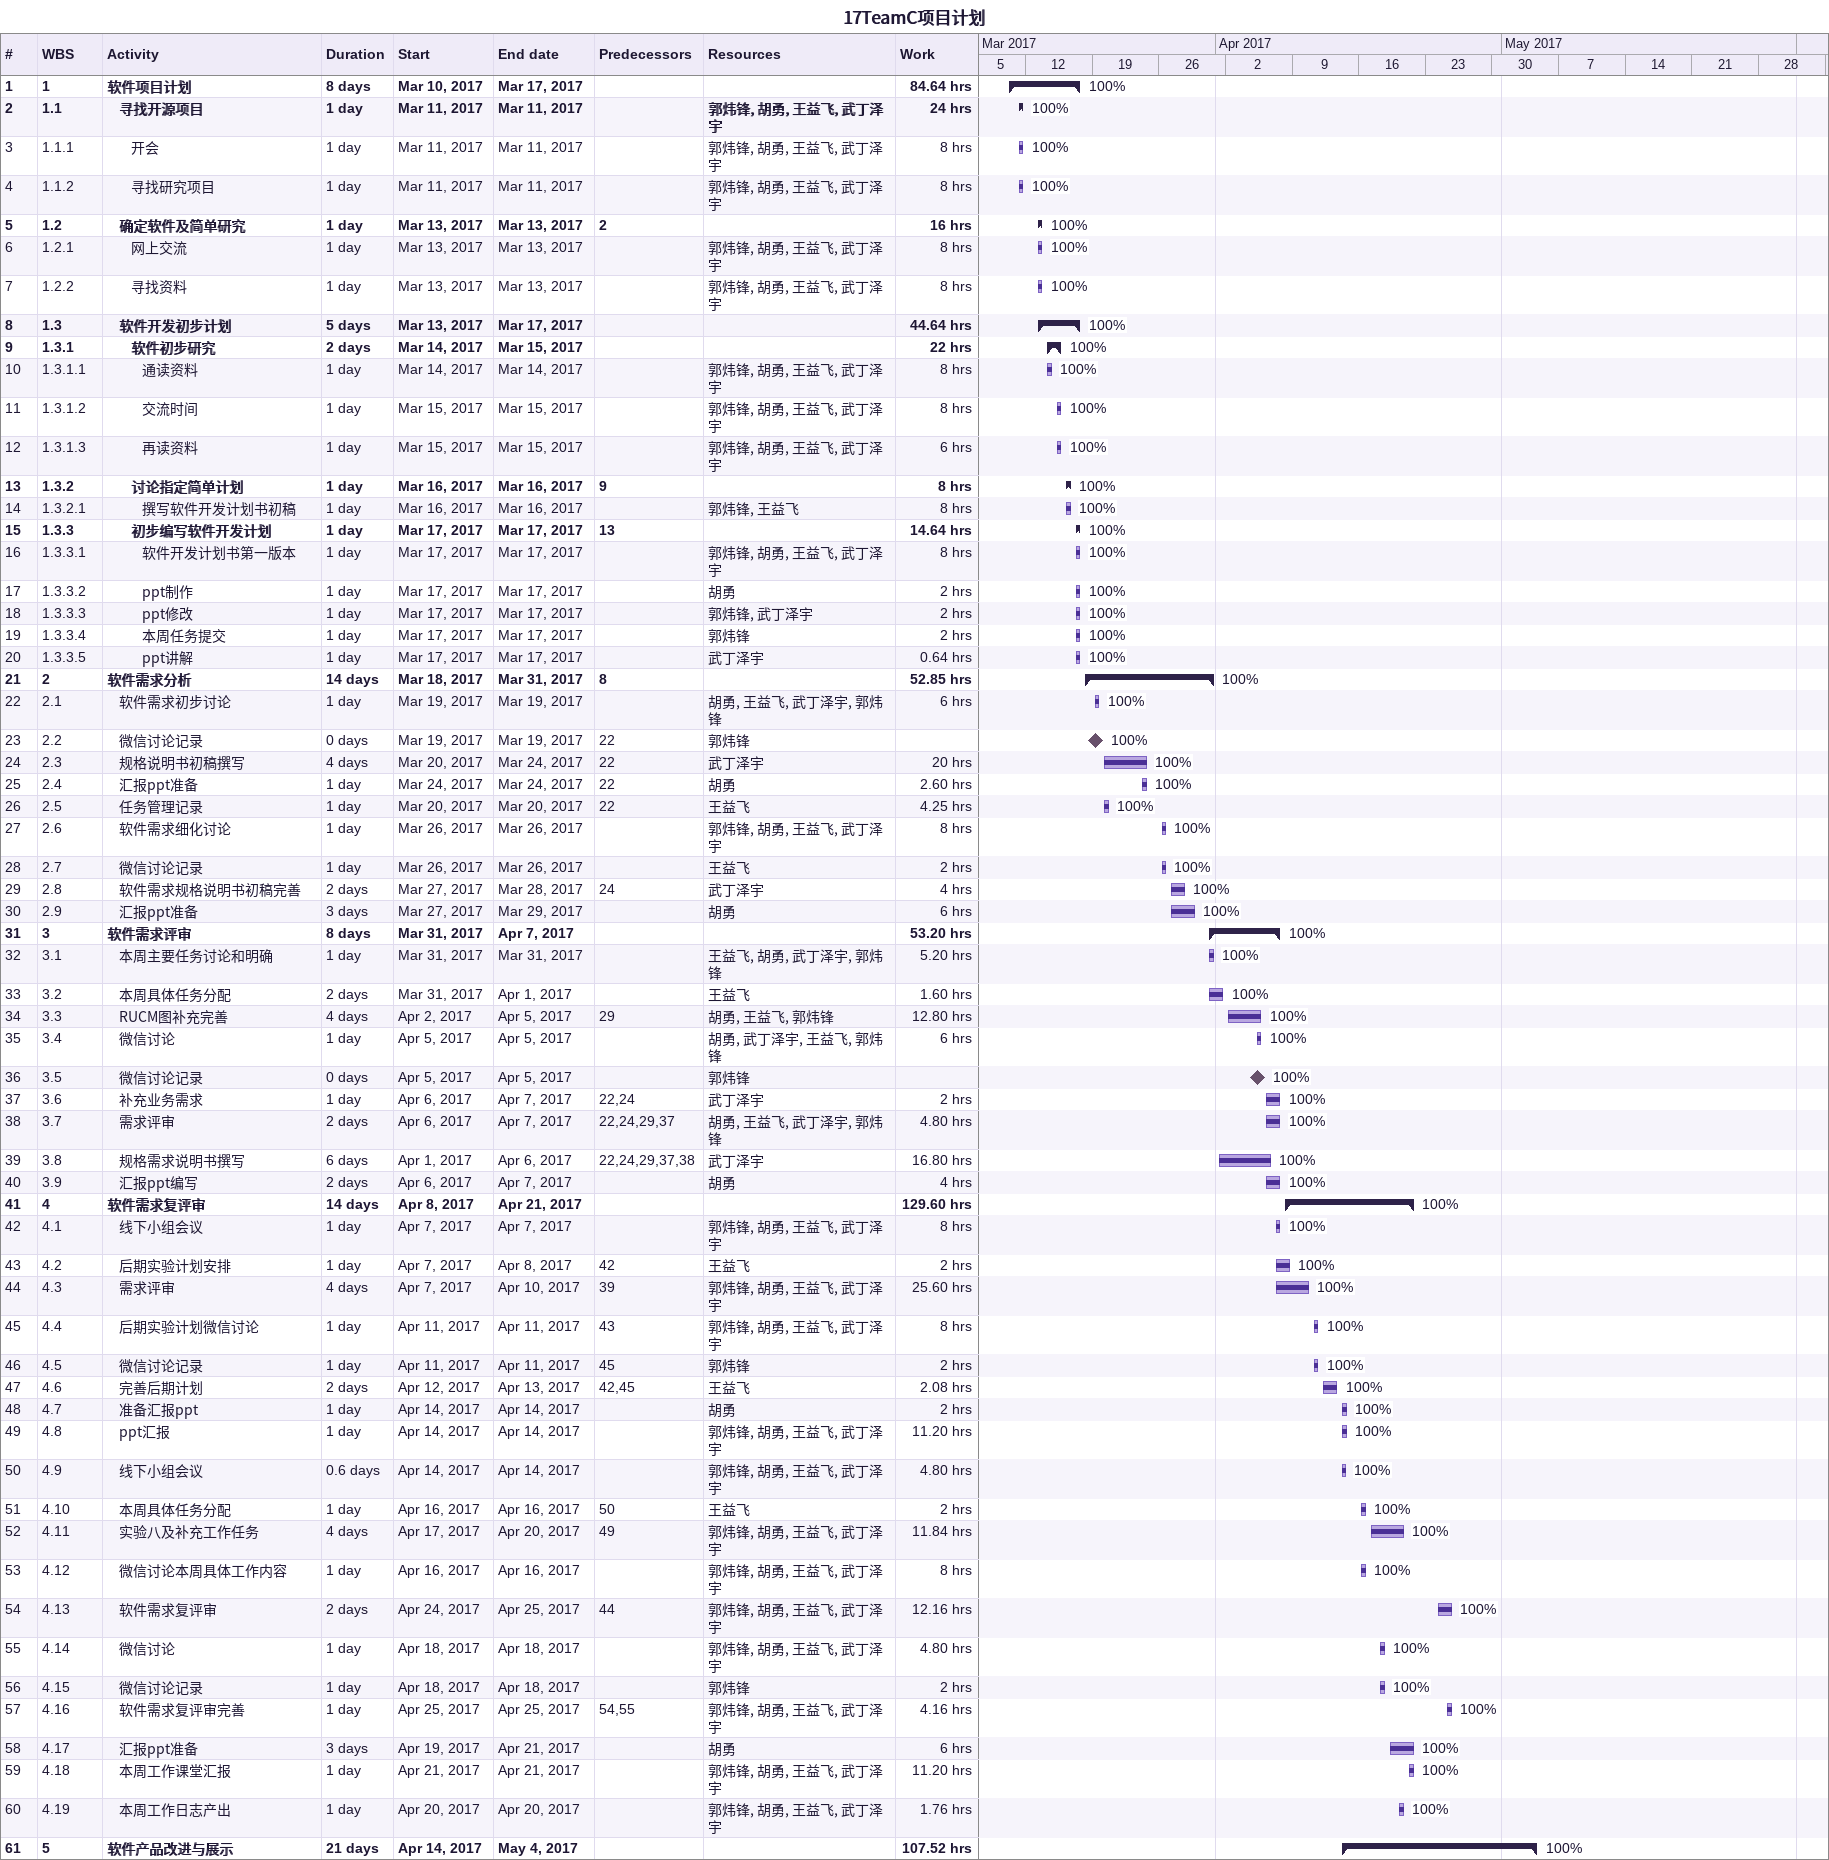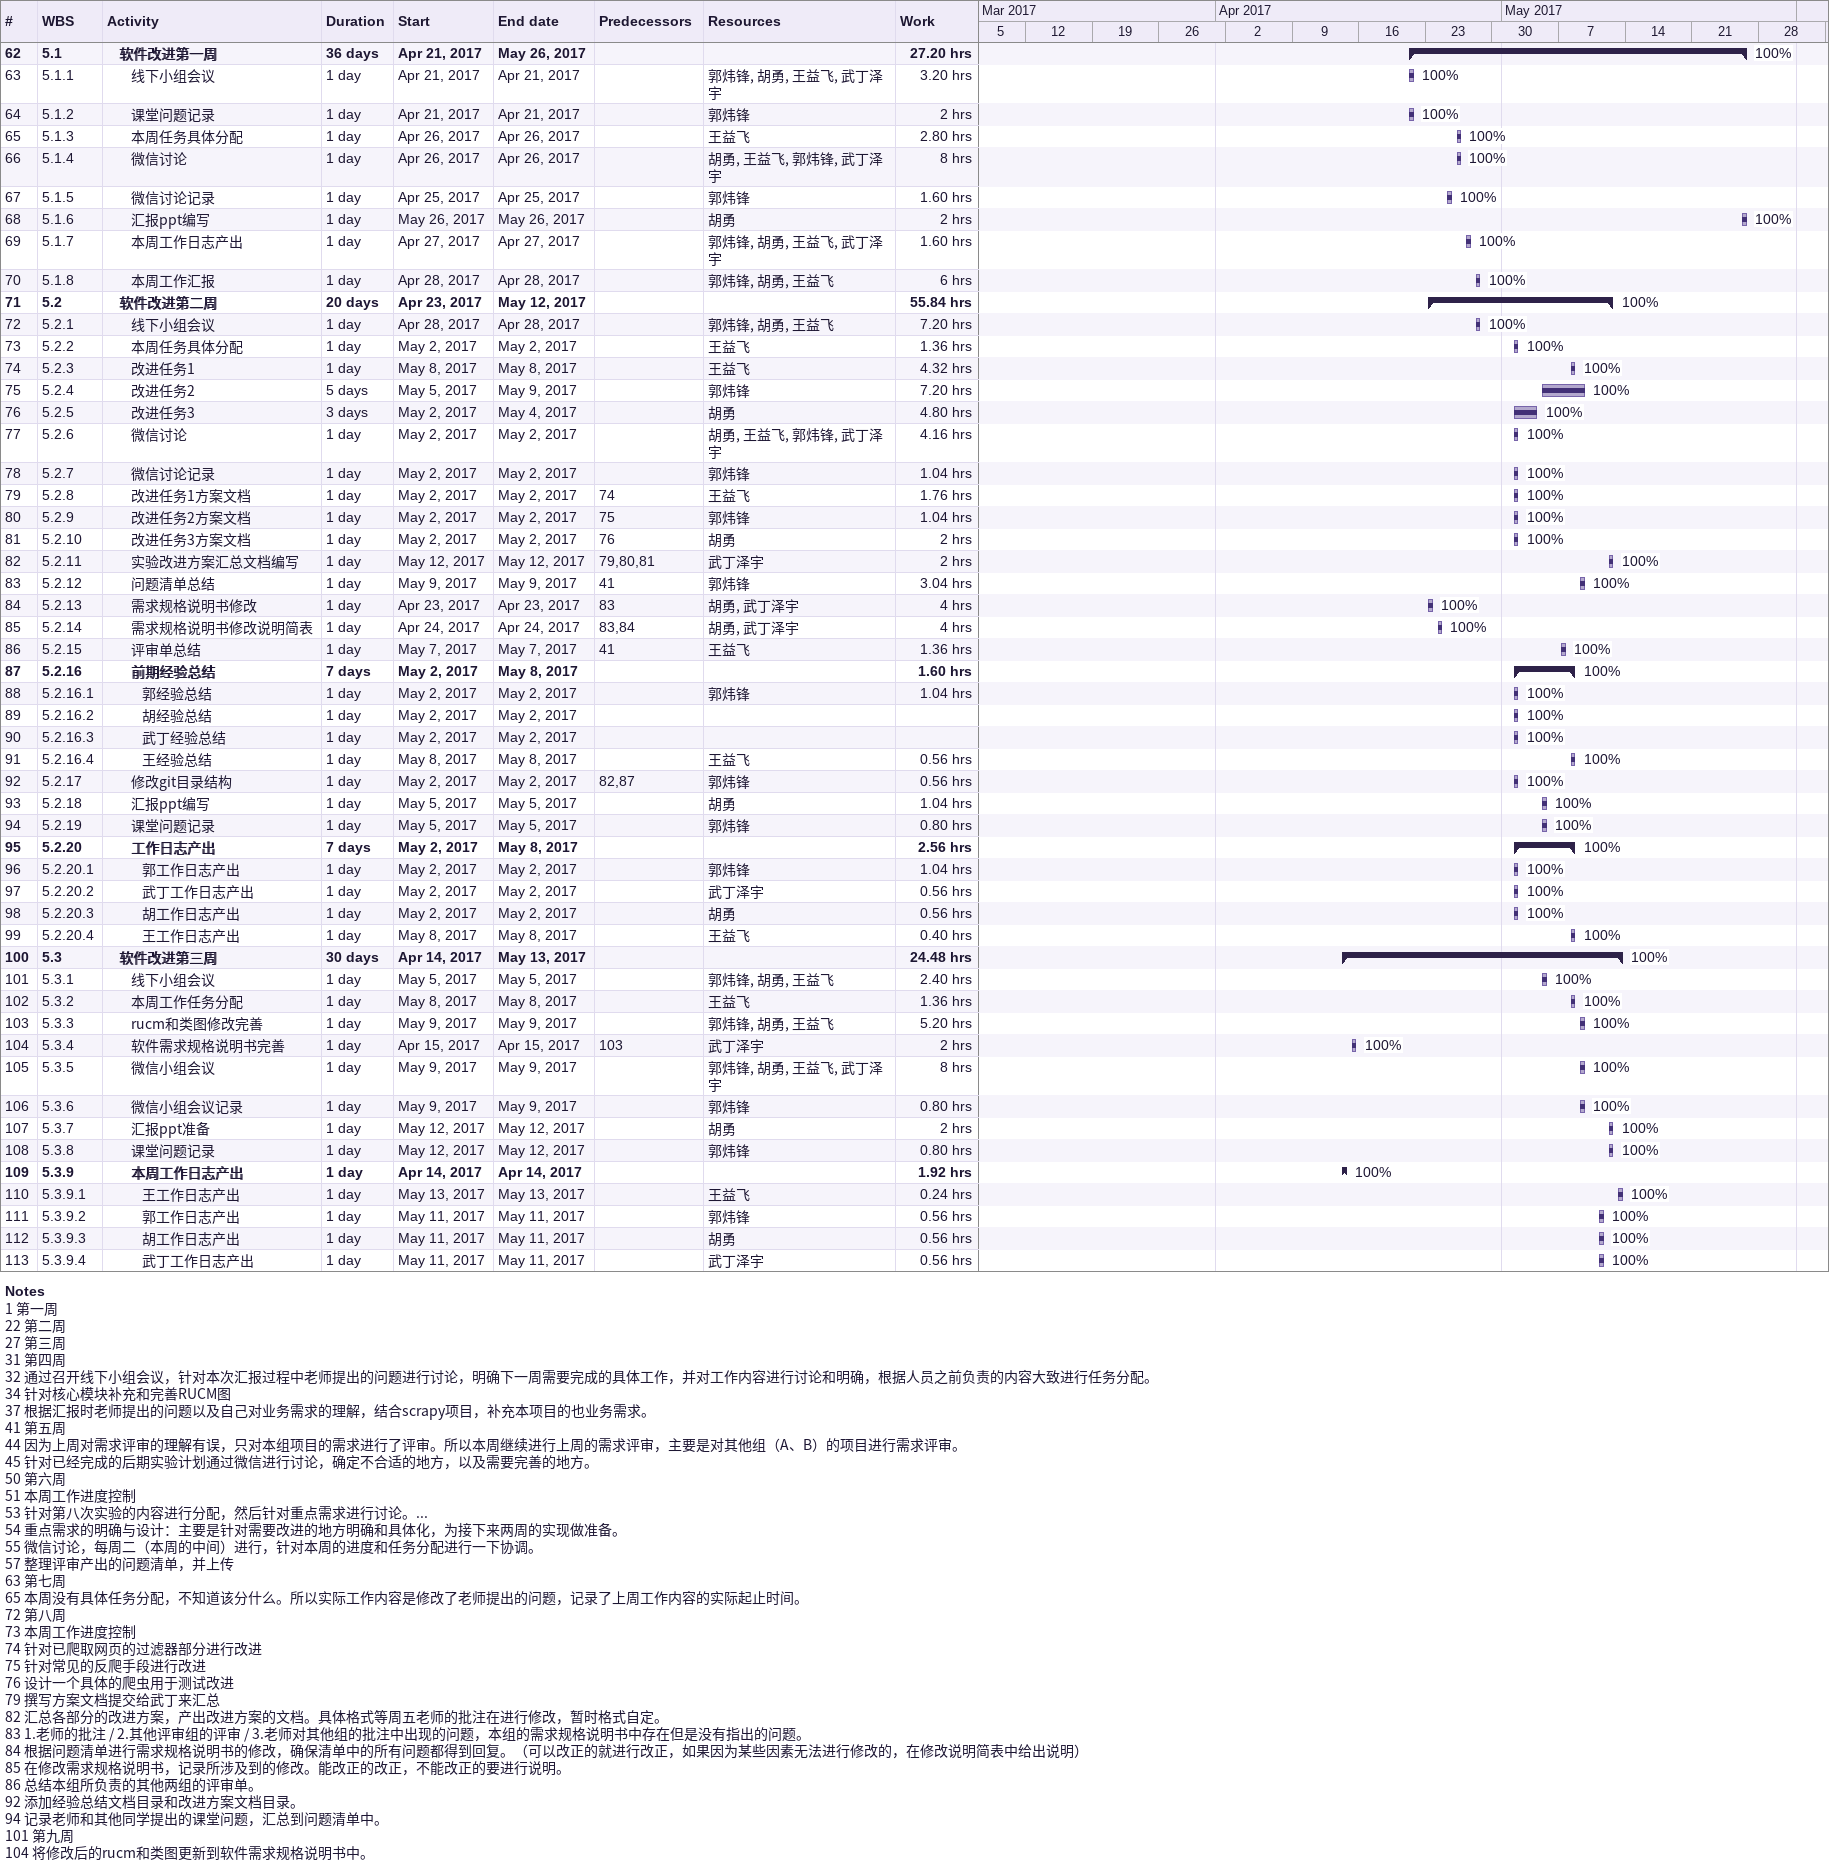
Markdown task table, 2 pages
17TeamC项目计划

| ID | WBS | Task | Duration | Start | Finish | Predecessors | Resources | % complete | Work (h) |
|---|---|---|---|---|---|---|---|---|---|
| 1 | 1 | **软件项目计划** | 8d | 2017-03-10 | 2017-03-17 |  |  | 100 | 84.64 |
| 2 | 1.1 | **寻找开源项目** | 1d | 2017-03-11 | 2017-03-11 |  | 郭炜锋, 胡勇, 王益飞, 武丁泽宇 | 100 | 24 |
| 3 | 1.1.1 | 开会 | 1d | 2017-03-11 | 2017-03-11 |  | 郭炜锋, 胡勇, 王益飞, 武丁泽宇 | 100 | 8 |
| 4 | 1.1.2 | 寻找研究项目 | 1d | 2017-03-11 | 2017-03-11 |  | 郭炜锋, 胡勇, 王益飞, 武丁泽宇 | 100 | 8 |
| 5 | 1.2 | **确定软件及简单研究** | 1d | 2017-03-13 | 2017-03-13 | 2 |  | 100 | 16 |
| 6 | 1.2.1 | 网上交流 | 1d | 2017-03-13 | 2017-03-13 |  | 郭炜锋, 胡勇, 王益飞, 武丁泽宇 | 100 | 8 |
| 7 | 1.2.2 | 寻找资料 | 1d | 2017-03-13 | 2017-03-13 |  | 郭炜锋, 胡勇, 王益飞, 武丁泽宇 | 100 | 8 |
| 8 | 1.3 | **软件开发初步计划** | 5d | 2017-03-13 | 2017-03-17 |  |  | 100 | 44.64 |
| 9 | 1.3.1 | **软件初步研究** | 2d | 2017-03-14 | 2017-03-15 |  |  | 100 | 22 |
| 10 | 1.3.1.1 | 通读资料 | 1d | 2017-03-14 | 2017-03-14 |  | 郭炜锋, 胡勇, 王益飞, 武丁泽宇 | 100 | 8 |
| 11 | 1.3.1.2 | 交流时间 | 1d | 2017-03-15 | 2017-03-15 |  | 郭炜锋, 胡勇, 王益飞, 武丁泽宇 | 100 | 8 |
| 12 | 1.3.1.3 | 再读资料 | 1d | 2017-03-15 | 2017-03-15 |  | 郭炜锋, 胡勇, 王益飞, 武丁泽宇 | 100 | 6 |
| 13 | 1.3.2 | **讨论指定简单计划** | 1d | 2017-03-16 | 2017-03-16 | 9 |  | 100 | 8 |
| 14 | 1.3.2.1 | 撰写软件开发计划书初稿 | 1d | 2017-03-16 | 2017-03-16 |  | 郭炜锋, 王益飞 | 100 | 8 |
| 15 | 1.3.3 | **初步编写软件开发计划** | 1d | 2017-03-17 | 2017-03-17 | 13 |  | 100 | 14.64 |
| 16 | 1.3.3.1 | 软件开发计划书第一版本 | 1d | 2017-03-17 | 2017-03-17 |  | 郭炜锋, 胡勇, 王益飞, 武丁泽宇 | 100 | 8 |
| 17 | 1.3.3.2 | ppt制作 | 1d | 2017-03-17 | 2017-03-17 |  | 胡勇 | 100 | 2 |
| 18 | 1.3.3.3 | ppt修改 | 1d | 2017-03-17 | 2017-03-17 |  | 郭炜锋, 武丁泽宇 | 100 | 2 |
| 19 | 1.3.3.4 | 本周任务提交 | 1d | 2017-03-17 | 2017-03-17 |  | 郭炜锋 | 100 | 2 |
| 20 | 1.3.3.5 | ppt讲解 | 1d | 2017-03-17 | 2017-03-17 |  | 武丁泽宇 | 100 | 0.64 |
| 21 | 2 | **软件需求分析** | 14d | 2017-03-18 | 2017-03-31 | 8 |  | 100 | 52.85 |
| 22 | 2.1 | 软件需求初步讨论 | 1d | 2017-03-19 | 2017-03-19 |  | 胡勇, 王益飞, 武丁泽宇, 郭炜锋 | 100 | 6 |
| 23 | 2.2 | 微信讨论记录 | 0d | 2017-03-19 | 2017-03-19 | 22 | 郭炜锋 | 100 |  |
| 24 | 2.3 | 规格说明书初稿撰写 | 4d | 2017-03-20 | 2017-03-24 | 22 | 武丁泽宇 | 100 | 20 |
| 25 | 2.4 | 汇报ppt准备 | 1d | 2017-03-24 | 2017-03-24 | 22 | 胡勇 | 100 | 2.60 |
| 26 | 2.5 | 任务管理记录 | 1d | 2017-03-20 | 2017-03-20 | 22 | 王益飞 | 100 | 4.25 |
| 27 | 2.6 | 软件需求细化讨论 | 1d | 2017-03-26 | 2017-03-26 |  | 郭炜锋, 胡勇, 王益飞, 武丁泽宇 | 100 | 8 |
| 28 | 2.7 | 微信讨论记录 | 1d | 2017-03-26 | 2017-03-26 |  | 王益飞 | 100 | 2 |
| 29 | 2.8 | 软件需求规格说明书初稿完善 | 2d | 2017-03-27 | 2017-03-28 | 24 | 武丁泽宇 | 100 | 4 |
| 30 | 2.9 | 汇报ppt准备 | 3d | 2017-03-27 | 2017-03-29 |  | 胡勇 | 100 | 6 |
| 31 | 3 | **软件需求评审** | 8d | 2017-03-31 | 2017-04-07 |  |  | 100 | 53.20 |
| 32 | 3.1 | 本周主要任务讨论和明确 | 1d | 2017-03-31 | 2017-03-31 |  | 王益飞, 胡勇, 武丁泽宇, 郭炜锋 | 100 | 5.20 |
| 33 | 3.2 | 本周具体任务分配 | 2d | 2017-03-31 | 2017-04-01 |  | 王益飞 | 100 | 1.60 |
| 34 | 3.3 | RUCM图补充完善 | 4d | 2017-04-02 | 2017-04-05 | 29 | 胡勇, 王益飞, 郭炜锋 | 100 | 12.80 |
| 35 | 3.4 | 微信讨论 | 1d | 2017-04-05 | 2017-04-05 |  | 胡勇, 武丁泽宇, 王益飞, 郭炜锋 | 100 | 6 |
| 36 | 3.5 | 微信讨论记录 | 0d | 2017-04-05 | 2017-04-05 |  | 郭炜锋 | 100 |  |
| 37 | 3.6 | 补充业务需求 | 1d | 2017-04-06 | 2017-04-07 | 22, 24 | 武丁泽宇 | 100 | 2 |
| 38 | 3.7 | 需求评审 | 2d | 2017-04-06 | 2017-04-07 | 22, 24, 29, 37 | 胡勇, 王益飞, 武丁泽宇, 郭炜锋 | 100 | 4.80 |
| 39 | 3.8 | 规格需求说明书撰写 | 6d | 2017-04-01 | 2017-04-06 | 22, 24, 29, 37, 38 | 武丁泽宇 | 100 | 16.80 |
| 40 | 3.9 | 汇报ppt编写 | 2d | 2017-04-06 | 2017-04-07 |  | 胡勇 | 100 | 4 |
| 41 | 4 | **软件需求复评审** | 14d | 2017-04-08 | 2017-04-21 |  |  | 100 | 129.60 |
| 42 | 4.1 | 线下小组会议 | 1d | 2017-04-07 | 2017-04-07 |  | 郭炜锋, 胡勇, 王益飞, 武丁泽宇 | 100 | 8 |
| 43 | 4.2 | 后期实验计划安排 | 1d | 2017-04-07 | 2017-04-08 | 42 | 王益飞 | 100 | 2 |
| 44 | 4.3 | 需求评审 | 4d | 2017-04-07 | 2017-04-10 | 39 | 郭炜锋, 胡勇, 王益飞, 武丁泽宇 | 100 | 25.60 |
| 45 | 4.4 | 后期实验计划微信讨论 | 1d | 2017-04-11 | 2017-04-11 | 43 | 郭炜锋, 胡勇, 王益飞, 武丁泽宇 | 100 | 8 |
| 46 | 4.5 | 微信讨论记录 | 1d | 2017-04-11 | 2017-04-11 | 45 | 郭炜锋 | 100 | 2 |
| 47 | 4.6 | 完善后期计划 | 2d | 2017-04-12 | 2017-04-13 | 42, 45 | 王益飞 | 100 | 2.08 |
| 48 | 4.7 | 准备汇报ppt | 1d | 2017-04-14 | 2017-04-14 |  | 胡勇 | 100 | 2 |
| 49 | 4.8 | ppt汇报 | 1d | 2017-04-14 | 2017-04-14 |  | 郭炜锋, 胡勇, 王益飞, 武丁泽宇 | 100 | 11.20 |
| 50 | 4.9 | 线下小组会议 | 0.6d | 2017-04-14 | 2017-04-14 |  | 郭炜锋, 胡勇, 王益飞, 武丁泽宇 | 100 | 4.80 |
| 51 | 4.10 | 本周具体任务分配 | 1d | 2017-04-16 | 2017-04-16 | 50 | 王益飞 | 100 | 2 |
| 52 | 4.11 | 实验八及补充工作任务 | 4d | 2017-04-17 | 2017-04-20 | 49 | 郭炜锋, 胡勇, 王益飞, 武丁泽宇 | 100 | 11.84 |
| 53 | 4.12 | 微信讨论本周具体工作内容 | 1d | 2017-04-16 | 2017-04-16 |  | 郭炜锋, 胡勇, 王益飞, 武丁泽宇 | 100 | 8 |
| 54 | 4.13 | 软件需求复评审 | 2d | 2017-04-24 | 2017-04-25 | 44 | 郭炜锋, 胡勇, 王益飞, 武丁泽宇 | 100 | 12.16 |
| 55 | 4.14 | 微信讨论 | 1d | 2017-04-18 | 2017-04-18 |  | 郭炜锋, 胡勇, 王益飞, 武丁泽宇 | 100 | 4.80 |
| 56 | 4.15 | 微信讨论记录 | 1d | 2017-04-18 | 2017-04-18 |  | 郭炜锋 | 100 | 2 |
| 57 | 4.16 | 软件需求复评审完善 | 1d | 2017-04-25 | 2017-04-25 | 54, 55 | 郭炜锋, 胡勇, 王益飞, 武丁泽宇 | 100 | 4.16 |
| 58 | 4.17 | 汇报ppt准备 | 3d | 2017-04-19 | 2017-04-21 |  | 胡勇 | 100 | 6 |
| 59 | 4.18 | 本周工作课堂汇报 | 1d | 2017-04-21 | 2017-04-21 |  | 郭炜锋, 胡勇, 王益飞, 武丁泽宇 | 100 | 11.20 |
| 60 | 4.19 | 本周工作日志产出 | 1d | 2017-04-20 | 2017-04-20 |  | 郭炜锋, 胡勇, 王益飞, 武丁泽宇 | 100 | 1.76 |
| 61 | 5 | **软件产品改进与展示** | 21d | 2017-04-14 | 2017-05-04 |  |  | 100 | 107.52 |
| 62 | 5.1 | **软件改进第一周** | 36d | 2017-04-21 | 2017-05-26 |  |  | 100 | 27.20 |
| 63 | 5.1.1 | 线下小组会议 | 1d | 2017-04-21 | 2017-04-21 |  | 郭炜锋, 胡勇, 王益飞, 武丁泽宇 | 100 | 3.20 |
| 64 | 5.1.2 | 课堂问题记录 | 1d | 2017-04-21 | 2017-04-21 |  | 郭炜锋 | 100 | 2 |
| 65 | 5.1.3 | 本周任务具体分配 | 1d | 2017-04-26 | 2017-04-26 |  | 王益飞 | 100 | 2.80 |
| 66 | 5.1.4 | 微信讨论 | 1d | 2017-04-26 | 2017-04-26 |  | 胡勇, 王益飞, 郭炜锋, 武丁泽宇 | 100 | 8 |
| 67 | 5.1.5 | 微信讨论记录 | 1d | 2017-04-25 | 2017-04-25 |  | 郭炜锋 | 100 | 1.60 |
| 68 | 5.1.6 | 汇报ppt编写 | 1d | 2017-05-26 | 2017-05-26 |  | 胡勇 | 100 | 2 |
| 69 | 5.1.7 | 本周工作日志产出 | 1d | 2017-04-27 | 2017-04-27 |  | 郭炜锋, 胡勇, 王益飞, 武丁泽宇 | 100 | 1.60 |
| 70 | 5.1.8 | 本周工作汇报 | 1d | 2017-04-28 | 2017-04-28 |  | 郭炜锋, 胡勇, 王益飞 | 100 | 6 |
| 71 | 5.2 | **软件改进第二周** | 20d | 2017-04-23 | 2017-05-12 |  |  | 100 | 55.84 |
| 72 | 5.2.1 | 线下小组会议 | 1d | 2017-04-28 | 2017-04-28 |  | 郭炜锋, 胡勇, 王益飞 | 100 | 7.20 |
| 73 | 5.2.2 | 本周任务具体分配 | 1d | 2017-05-02 | 2017-05-02 |  | 王益飞 | 100 | 1.36 |
| 74 | 5.2.3 | 改进任务1 | 1d | 2017-05-08 | 2017-05-08 |  | 王益飞 | 100 | 4.32 |
| 75 | 5.2.4 | 改进任务2 | 5d | 2017-05-05 | 2017-05-09 |  | 郭炜锋 | 100 | 7.20 |
| 76 | 5.2.5 | 改进任务3 | 3d | 2017-05-02 | 2017-05-04 |  | 胡勇 | 100 | 4.80 |
| 77 | 5.2.6 | 微信讨论 | 1d | 2017-05-02 | 2017-05-02 |  | 胡勇, 王益飞, 郭炜锋, 武丁泽宇 | 100 | 4.16 |
| 78 | 5.2.7 | 微信讨论记录 | 1d | 2017-05-02 | 2017-05-02 |  | 郭炜锋 | 100 | 1.04 |
| 79 | 5.2.8 | 改进任务1方案文档 | 1d | 2017-05-02 | 2017-05-02 | 74 | 王益飞 | 100 | 1.76 |
| 80 | 5.2.9 | 改进任务2方案文档 | 1d | 2017-05-02 | 2017-05-02 | 75 | 郭炜锋 | 100 | 1.04 |
| 81 | 5.2.10 | 改进任务3方案文档 | 1d | 2017-05-02 | 2017-05-02 | 76 | 胡勇 | 100 | 2 |
| 82 | 5.2.11 | 实验改进方案汇总文档编写 | 1d | 2017-05-12 | 2017-05-12 | 79, 80, 81 | 武丁泽宇 | 100 | 2 |
| 83 | 5.2.12 | 问题清单总结 | 1d | 2017-05-09 | 2017-05-09 | 41 | 郭炜锋 | 100 | 3.04 |
| 84 | 5.2.13 | 需求规格说明书修改 | 1d | 2017-04-23 | 2017-04-23 | 83 | 胡勇, 武丁泽宇 | 100 | 4 |
| 85 | 5.2.14 | 需求规格说明书修改说明简表 | 1d | 2017-04-24 | 2017-04-24 | 83, 84 | 胡勇, 武丁泽宇 | 100 | 4 |
| 86 | 5.2.15 | 评审单总结 | 1d | 2017-05-07 | 2017-05-07 | 41 | 王益飞 | 100 | 1.36 |
| 87 | 5.2.16 | **前期经验总结** | 7d | 2017-05-02 | 2017-05-08 |  |  | 100 | 1.60 |
| 88 | 5.2.16.1 | 郭经验总结 | 1d | 2017-05-02 | 2017-05-02 |  | 郭炜锋 | 100 | 1.04 |
| 89 | 5.2.16.2 | 胡经验总结 | 1d | 2017-05-02 | 2017-05-02 |  |  | 100 |  |
| 90 | 5.2.16.3 | 武丁经验总结 | 1d | 2017-05-02 | 2017-05-02 |  |  | 100 |  |
| 91 | 5.2.16.4 | 王经验总结 | 1d | 2017-05-08 | 2017-05-08 |  | 王益飞 | 100 | 0.56 |
| 92 | 5.2.17 | 修改git目录结构 | 1d | 2017-05-02 | 2017-05-02 | 82, 87 | 郭炜锋 | 100 | 0.56 |
| 93 | 5.2.18 | 汇报ppt编写 | 1d | 2017-05-05 | 2017-05-05 |  | 胡勇 | 100 | 1.04 |
| 94 | 5.2.19 | 课堂问题记录 | 1d | 2017-05-05 | 2017-05-05 |  | 郭炜锋 | 100 | 0.80 |
| 95 | 5.2.20 | **工作日志产出** | 7d | 2017-05-02 | 2017-05-08 |  |  | 100 | 2.56 |
| 96 | 5.2.20.1 | 郭工作日志产出 | 1d | 2017-05-02 | 2017-05-02 |  | 郭炜锋 | 100 | 1.04 |
| 97 | 5.2.20.2 | 武丁工作日志产出 | 1d | 2017-05-02 | 2017-05-02 |  | 武丁泽宇 | 100 | 0.56 |
| 98 | 5.2.20.3 | 胡工作日志产出 | 1d | 2017-05-02 | 2017-05-02 |  | 胡勇 | 100 | 0.56 |
| 99 | 5.2.20.4 | 王工作日志产出 | 1d | 2017-05-08 | 2017-05-08 |  | 王益飞 | 100 | 0.40 |
| 100 | 5.3 | **软件改进第三周** | 30d | 2017-04-14 | 2017-05-13 |  |  | 100 | 24.48 |
| 101 | 5.3.1 | 线下小组会议 | 1d | 2017-05-05 | 2017-05-05 |  | 郭炜锋, 胡勇, 王益飞 | 100 | 2.40 |
| 102 | 5.3.2 | 本周工作任务分配 | 1d | 2017-05-08 | 2017-05-08 |  | 王益飞 | 100 | 1.36 |
| 103 | 5.3.3 | rucm和类图修改完善 | 1d | 2017-05-09 | 2017-05-09 |  | 郭炜锋, 胡勇, 王益飞 | 100 | 5.20 |
| 104 | 5.3.4 | 软件需求规格说明书完善 | 1d | 2017-04-15 | 2017-04-15 | 103 | 武丁泽宇 | 100 | 2 |
| 105 | 5.3.5 | 微信小组会议 | 1d | 2017-05-09 | 2017-05-09 |  | 郭炜锋, 胡勇, 王益飞, 武丁泽宇 | 100 | 8 |
| 106 | 5.3.6 | 微信小组会议记录 | 1d | 2017-05-09 | 2017-05-09 |  | 郭炜锋 | 100 | 0.80 |
| 107 | 5.3.7 | 汇报ppt准备 | 1d | 2017-05-12 | 2017-05-12 |  | 胡勇 | 100 | 2 |
| 108 | 5.3.8 | 课堂问题记录 | 1d | 2017-05-12 | 2017-05-12 |  | 郭炜锋 | 100 | 0.80 |
| 109 | 5.3.9 | **本周工作日志产出** | 1d | 2017-04-14 | 2017-04-14 |  |  | 100 | 1.92 |
| 110 | 5.3.9.1 | 王工作日志产出 | 1d | 2017-05-13 | 2017-05-13 |  | 王益飞 | 100 | 0.24 |
| 111 | 5.3.9.2 | 郭工作日志产出 | 1d | 2017-05-11 | 2017-05-11 |  | 郭炜锋 | 100 | 0.56 |
| 112 | 5.3.9.3 | 胡工作日志产出 | 1d | 2017-05-11 | 2017-05-11 |  | 胡勇 | 100 | 0.56 |
| 113 | 5.3.9.4 | 武丁工作日志产出 | 1d | 2017-05-11 | 2017-05-11 |  | 武丁泽宇 | 100 | 0.56 |

Notes
- 1: 第一周
- 22: 第二周
- 27: 第三周
- 31: 第四周
- 32: 通过召开线下小组会议，针对本次汇报过程中老师提出的问题进行讨论，明确下一周需要完成的具体工作，并对工作内容进行讨论和明确，根据人员之前负责的内容大致进行任务分配。
- 34: 针对核心模块补充和完善RUCM图
- 37: 根据汇报时老师提出的问题以及自己对业务需求的理解，结合scrapy项目，补充本项目的也业务需求。
- 41: 第五周
- 44: 因为上周对需求评审的理解有误，只对本组项目的需求进行了评审。所以本周继续进行上周的需求评审，主要是对其他组（A、B）的项目进行需求评审。
- 45: 针对已经完成的后期实验计划通过微信进行讨论，确定不合适的地方，以及需要完善的地方。
- 50: 第六周
- 51: 本周工作进度控制
- 53: 针对第八次实验的内容进行分配，然后针对重点需求进行讨论。...
- 54: 重点需求的明确与设计：主要是针对需要改进的地方明确和具体化，为接下来两周的实现做准备。
- 55: 微信讨论，每周二（本周的中间）进行，针对本周的进度和任务分配进行一下协调。
- 57: 整理评审产出的问题清单，并上传
- 63: 第七周
- 65: 本周没有具体任务分配，不知道该分什么。所以实际工作内容是修改了老师提出的问题，记录了上周工作内容的实际起止时间。
- 72: 第八周
- 73: 本周工作进度控制
- 74: 针对已爬取网页的过滤器部分进行改进
- 75: 针对常见的反爬手段进行改进
- 76: 设计一个具体的爬虫用于测试改进
- 79: 撰写方案文档提交给武丁来汇总
- 82: 汇总各部分的改进方案，产出改进方案的文档。具体格式等周五老师的批注在进行修改，暂时格式自定。
- 83: 1.老师的批注 / 2.其他评审组的评审 / 3.老师对其他组的批注中出现的问题，本组的需求规格说明书中存在但是没有指出的问题。
- 84: 根据问题清单进行需求规格说明书的修改，确保清单中的所有问题都得到回复。（可以改正的就进行改正，如果因为某些因素无法进行修改的，在修改说明简表中给出说明）
- 85: 在修改需求规格说明书，记录所涉及到的修改。能改正的改正，不能改正的要进行说明。
- 86: 总结本组所负责的其他两组的评审单。
- 92: 添加经验总结文档目录和改进方案文档目录。
- 94: 记录老师和其他同学提出的课堂问题，汇总到问题清单中。
- 101: 第九周
- 104: 将修改后的rucm和类图更新到软件需求规格说明书中。
